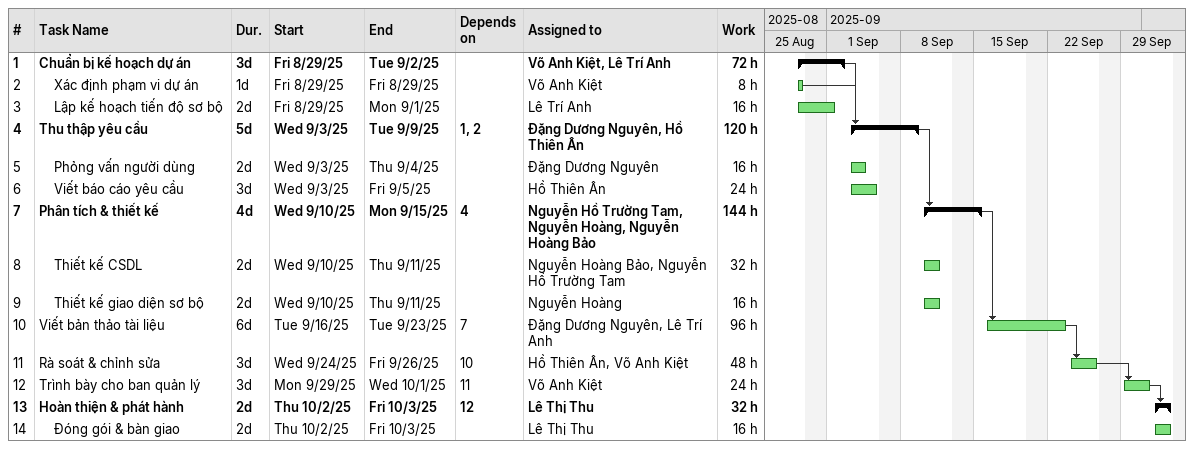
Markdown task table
| ID | Level | Task | Duration | Start | Finish | Predecessors | Resources | Work (h) |
|---|---|---|---|---|---|---|---|---|
| 1 | 1 | **Chuẩn bị kế hoạch dự án** | 3d | 2025-08-29 | 2025-09-02 |  | Võ Anh Kiệt, Lê Trí Anh | 72 |
| 2 | 2 | Xác định phạm vi dự án | 1d | 2025-08-29 | 2025-08-29 |  | Võ Anh Kiệt | 8 |
| 3 | 2 | Lập kế hoạch tiến độ sơ bộ | 2d | 2025-08-29 | 2025-09-01 |  | Lê Trí Anh | 16 |
| 4 | 1 | **Thu thập yêu cầu** | 5d | 2025-09-03 | 2025-09-09 | 1, 2 | Đặng Dương Nguyên, Hồ Thiên Ân | 120 |
| 5 | 2 | Phỏng vấn người dùng | 2d | 2025-09-03 | 2025-09-04 |  | Đặng Dương Nguyên | 16 |
| 6 | 2 | Viết báo cáo yêu cầu | 3d | 2025-09-03 | 2025-09-05 |  | Hồ Thiên Ân | 24 |
| 7 | 1 | **Phân tích & thiết kế** | 4d | 2025-09-10 | 2025-09-15 | 4 | Nguyễn Hồ Trường Tam, Nguyễn Hoàng, Nguyễn Hoàng Bảo | 144 |
| 8 | 2 | Thiết kế CSDL | 2d | 2025-09-10 | 2025-09-11 |  | Nguyễn Hoàng Bảo, Nguyễn Hồ Trường Tam | 32 |
| 9 | 2 | Thiết kế giao diện sơ bộ | 2d | 2025-09-10 | 2025-09-11 |  | Nguyễn Hoàng | 16 |
| 10 | 1 | Viết bản thảo tài liệu | 6d | 2025-09-16 | 2025-09-23 | 7 | Đặng Dương Nguyên, Lê Trí Anh | 96 |
| 11 | 1 | Rà soát & chỉnh sửa | 3d | 2025-09-24 | 2025-09-26 | 10 | Hồ Thiên Ân, Võ Anh Kiệt | 48 |
| 12 | 1 | Trình bày cho ban quản lý | 3d | 2025-09-29 | 2025-10-01 | 11 | Võ Anh Kiệt | 24 |
| 13 | 1 | **Hoàn thiện & phát hành** | 2d | 2025-10-02 | 2025-10-03 | 12 | Lê Thị Thu | 32 |
| 14 | 2 | Đóng gói & bàn giao | 2d | 2025-10-02 | 2025-10-03 |  | Lê Thị Thu | 16 |
